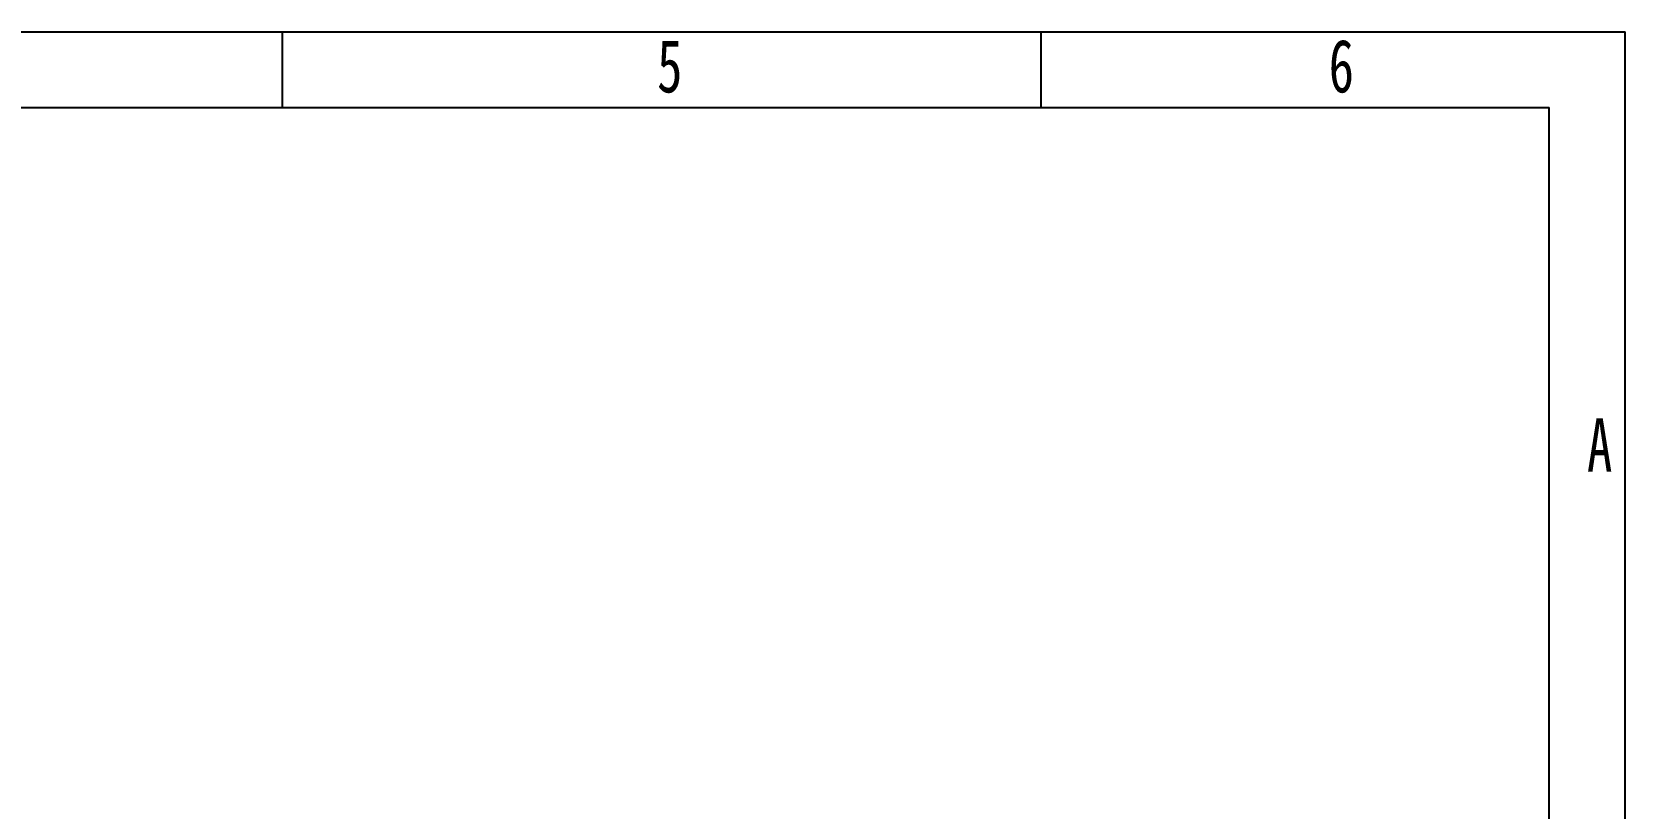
# Model space of a CAD drawing. Header units: millimetres. Extents: x -14348 to 6039, y -1826 to 2921.
# Drawn here: x -10348 to -8161, y 1809 to 2875 of the extents above; entities that cross this region are included whole.
import ezdxf

# ---------------------------------------------------------------- set-up
doc = ezdxf.new("R2010")
doc.units = ezdxf.units.MM
doc.layers.add('图框', color=7, linetype='Continuous')
doc.styles.add('SLDTEXTSTYLE5', font='TXT', dxfattribs={"width": 0.7})

msp = doc.modelspace()

# ---------------------------------------------------------------- linework, layer by layer
at = {"layer": '图框'}
for p, q in [((-14348.301, 2875.346), (-8160.801, 2875.346)), ((-10004.551, 2875.346), (-10004.551, 2771.179)), ((-8962.885, 2875.346), (-8962.885, 2771.179)), ((-8160.801, -1499.654), (-8160.801, 2875.346))]:
    msp.add_line(p, q, dxfattribs=at)
at = {"layer": '图框', "linetype": 'Continuous', "lineweight": 25}
for p in [(-13827.468, 2771.179), (-8264.968, -1395.487)]:
    msp.add_line(p, (-8264.968, 2771.179), dxfattribs=at)

# ---------------------------------------------------------------- texts
at = {"layer": '图框', "char_height": 72.917, "attachment_point": 2, "style": 'SLDTEXTSTYLE5'}
for s, insert in [('5', (-9472.376, 2865.056)), ('6', (-8550.45, 2865.056)), ('A', (-8195.795, 2344.222))]:
    msp.add_mtext(s, dxfattribs=dict(at, insert=insert))

doc.saveas('drawing.dxf')
